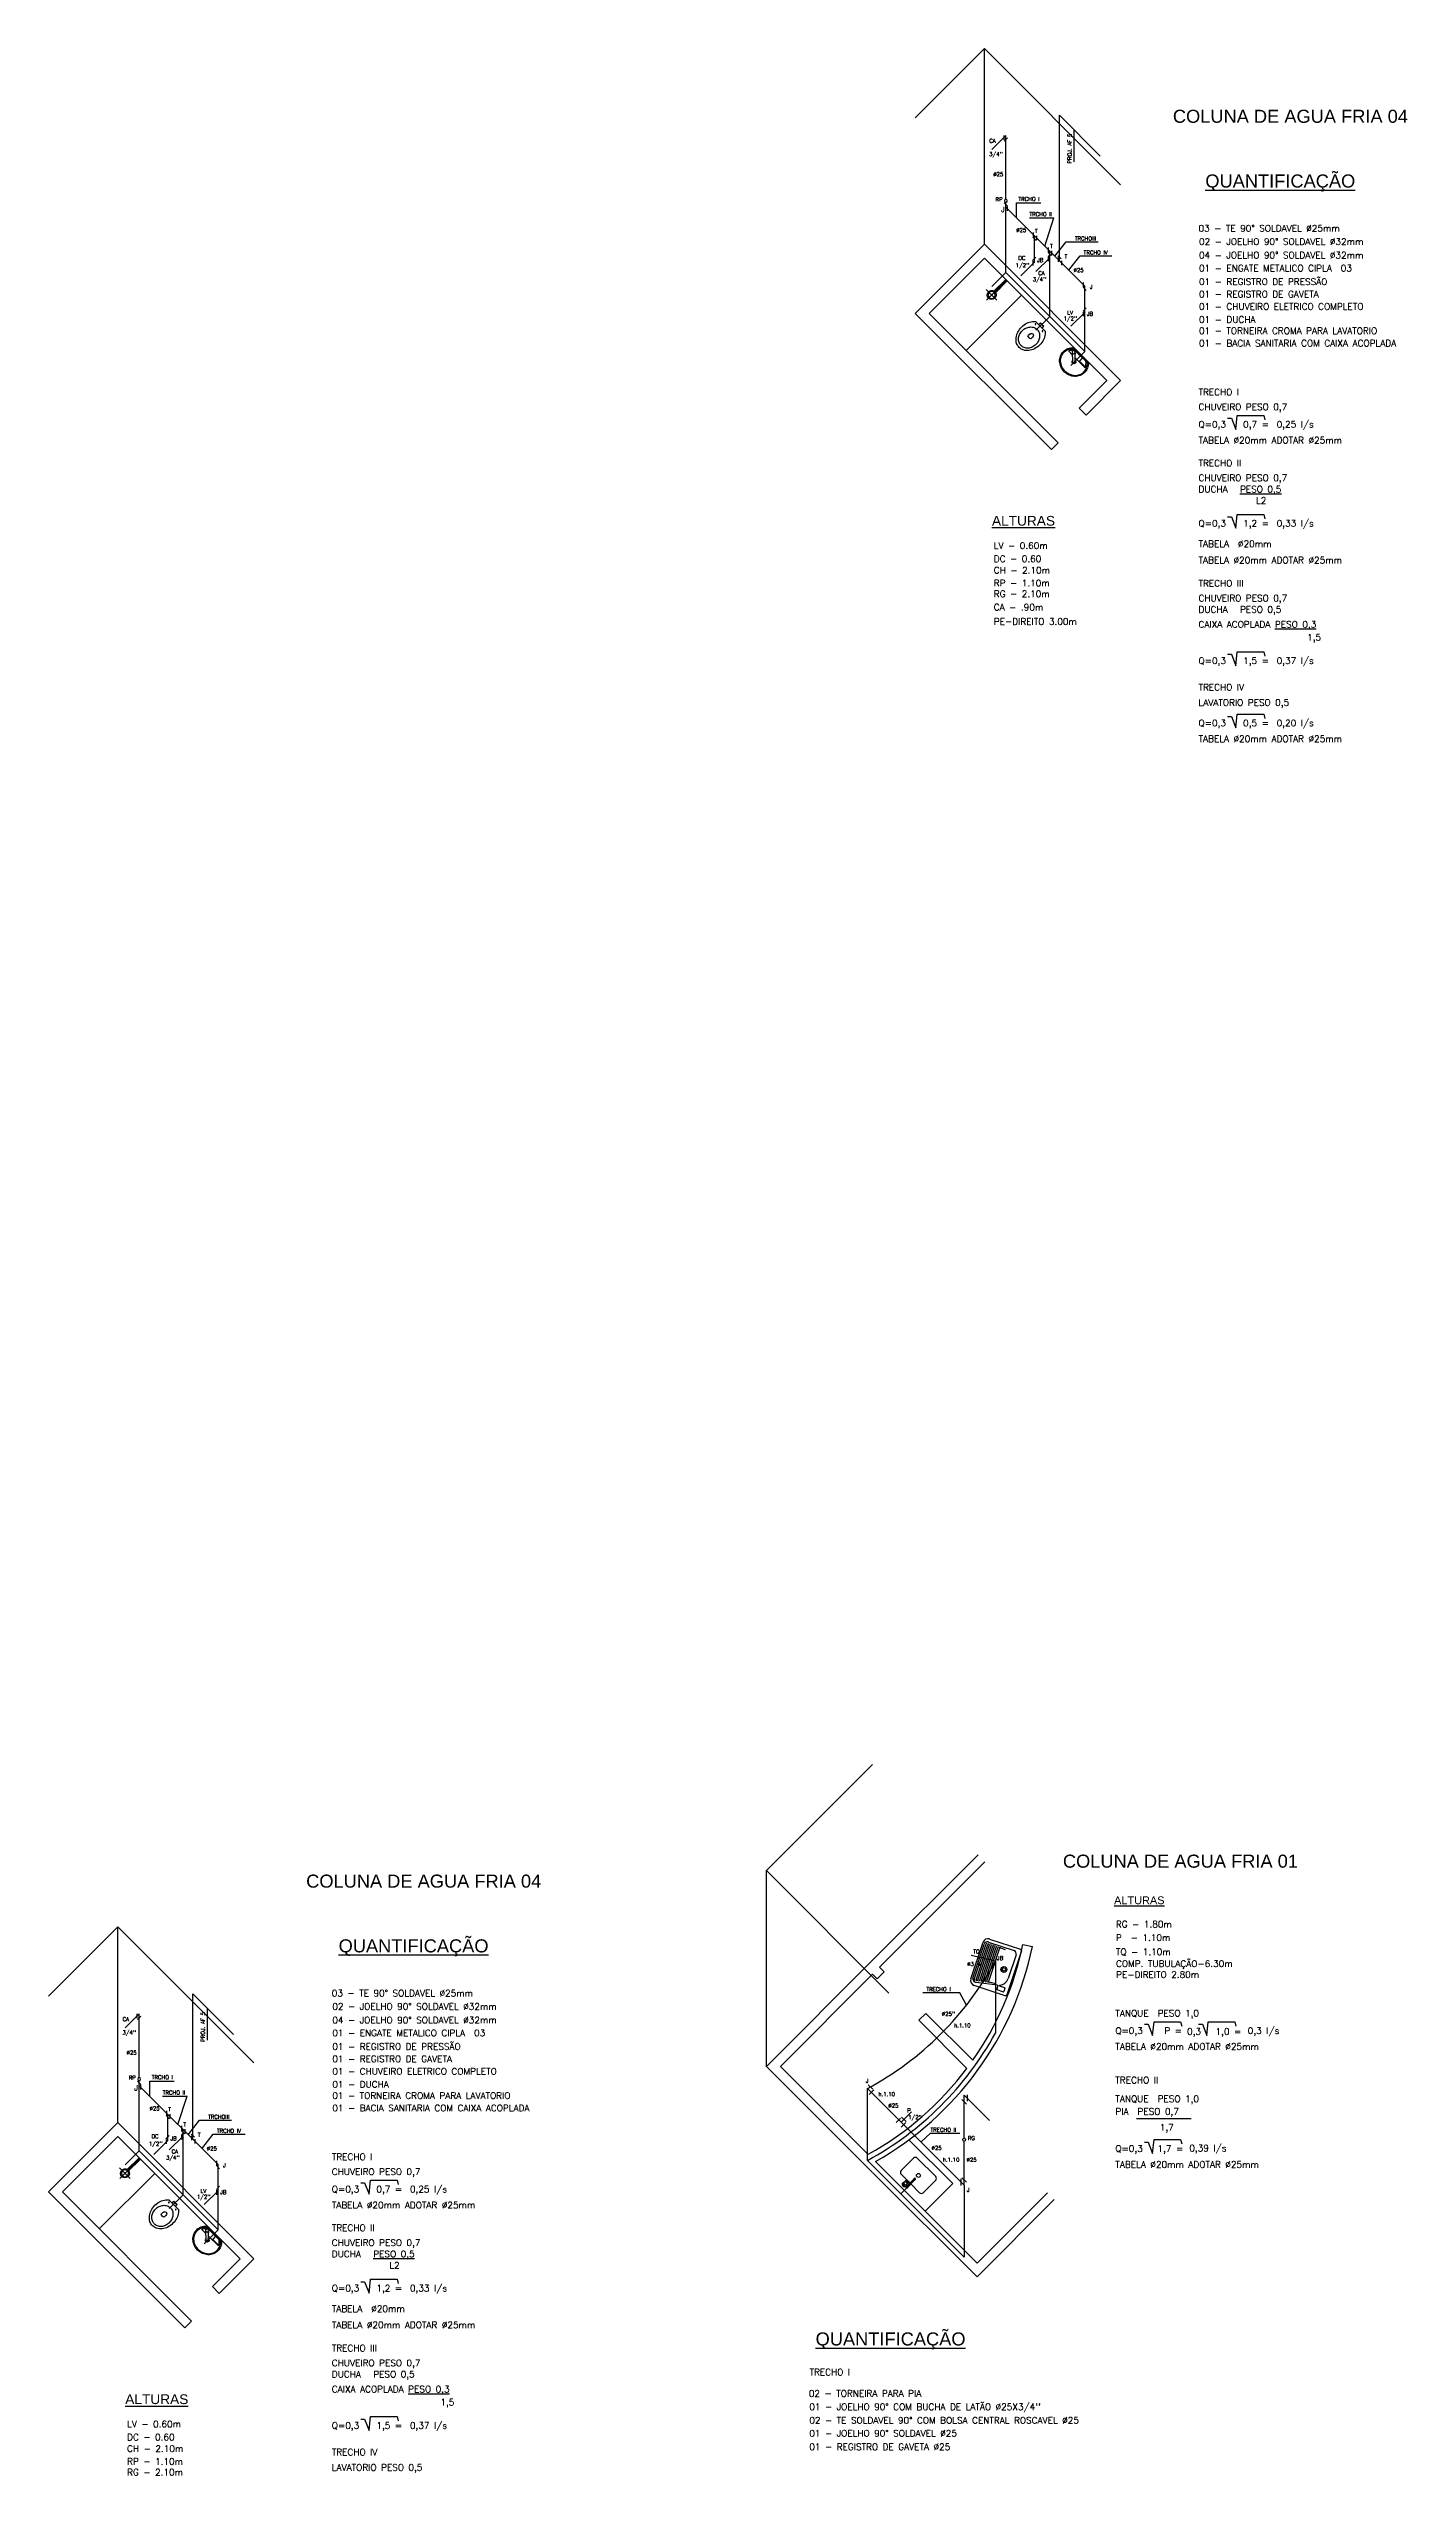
# Model space of a CAD drawing. Extents: x 128 to 467, y 149 to 441.
# Drawn here: x 203.98 to 224.8, y 211.64 to 248.83 of the extents above; entities that cross this region are included whole.
import ezdxf

# ---------------------------------------------------------------- set-up
doc = ezdxf.new("R2010")
doc.units = 0
doc.layers.get('0').update_dxf_attribs({"linetype": 'CONTINUOUS'})
for name, color, linetype in [('APSERV', 7, 'CONTINUOUS'), ('APSERV-I', 251, 'CONTINUOUS'), ('BAN', 11, 'CONTINUOUS'), ('COZ', 1, 'CONTINUOUS'), ('L1', 2, 'CONTINUOUS'), ('PAREDE', 7, 'CONTINUOUS'), ('PEÇAS', 2, 'CONTINUOUS'), ('T1', 3, 'CONTINUOUS'), ('TUBULAÇÃO', 5, 'CONTINUOUS')]:
    doc.layers.add(name, color=color, linetype=linetype)
doc.styles.add('ARIAL', font='arial.ttf')
doc.styles.add('STYLE1', font='simplex.shx')

# ---------------------------------------------------------------- blocks, each defined once
blk = doc.blocks.new('CH-MV')
at = {"layer": 'BAN'}
for p, q in [((0, 0), (0, 0.433)), ((0.111, 0.322), (-0.118, 0.322)), ((-0.053, 0.322), (0.111, 0.322)), ((-0.015, 0), (-0.015, 0.271)), ((0.015, 0), (0.015, 0.271))]:
    blk.add_line(p, q, dxfattribs=at)
blk.add_circle((0, 0.322), 0.0533, dxfattribs=at)
blk.add_arc((0, 0.322), 0.0683, 282.6812, 257.3188, dxfattribs=at)
blk = doc.blocks.new('LVT-E-PL')
at = {"layer": 'BAN'}
for p, q in [((0, -0.161), (0, 0.161)), ((0.012, 0.117), (0.037, 0.143)), ((0.025, 0.13), (0.012, 0.117)), ((0.015, 0.12), (0.015, 0.155)), ((0.015, -0.155), (0.015, 0.111)), ((0.025, 0.13), (0.037, 0.143)), ((0.09, 0.09), (0.09, 0.182)), ((0.09, -0.182), (0.09, 0.041)), ((0.016, -0.041), (0.068, -0.049)), ((0.081, -0.063), (0.081, -0.169)), ((0.16, -0.017), (0.172, -0.006)), ((0.166, -0.012), (0.172, -0.006))]:
    blk.add_line(p, q, dxfattribs=at)
for points in [[(0.15, -0.23, 0.106878), (0.229, -0.213, 0.101579), (0.298, -0.163, 0.094885), (0.344, -0.089, 0.090639), (0.36, 0, 0.090639), (0.344, 0.089, 0.094885), (0.298, 0.163, 0.101579), (0.229, 0.213, 0.106878), (0.15, 0.23, 0.106878), (0.071, 0.213, 0.101579), (0.002, 0.163, 0.002445), (0, 0.161, 0.090639)], [(0.345, 0, 0.090639), (0.329, 0.084, 0.094885), (0.287, 0.152, 0.101579), (0.223, 0.199, 0.106878), (0.149, 0.214, 0.106878), (0.076, 0.198, 0.09704), (0.014, 0.154, 0.002445)], [(0.09, 0.182, 0.009707), (0.084, 0.18, 0.128419), (0.015, 0.123, 0.09704)], [(0, -0.161, 0.002445), (0.002, -0.163, 0.101579), (0.071, -0.213, 0.106878), (0.15, -0.23, 0.106878)], [(0.345, 0, -0.090639), (0.329, -0.084, -0.094885), (0.287, -0.152, -0.101579), (0.223, -0.199, -0.106878), (0.149, -0.214, -0.106878), (0.076, -0.198, -0.09704), (0.014, -0.154, -0.002445)], [(0.09, -0.182, -0.009707), (0.084, -0.18, -0.128419), (0.015, -0.123, -0.09704)]]:
    blk.add_lwpolyline(points, format="xyb", dxfattribs=at)
blk.add_lwpolyline([(0.166, -0.012), (0.16, -0.017)], dxfattribs=at)
for radius in [0.025, 0.024]:
    blk.add_circle((0.046, 0.109), radius, dxfattribs=at)
for centre, radius, start, end in [((0.013, 0.116), 0.002, 135, 225.8897), ((1.995, 2.16), 2.85, 225.8897, 226.1438), ((0.039, 0.141), 0.002, 44.1103, 135), ((-2.006, -1.841), 2.85, 43.8562, 44.1103), ((1.995, 2.16), 2.85, 226.7805, 229.839), ((-2.006, -1.841), 2.85, 40.161, 43.2195), ((0.15, 0), 0.0275, 157.2377, 98.6111), ((0.15, 0), 0.0225, 161.4832, 90.139), ((0.066, -0.063), 0.015, 0, 81.85), ((0.159, -0.016), 0.002, 229.839, 315), ((0.17, -0.004), 0.002, 315, 40.161)]:
    blk.add_arc(centre, radius, start, end, dxfattribs=at)
blk = doc.blocks.new('VAS-E-PL')
at = {"layer": 'BAN'}
for p, q in [((0.14, 0.037), (0.1, 0.037)), ((0.1, 0.037), (0.1, -0.038)), ((0.11, 0.037), (0.11, -0.038)), ((0.14, 0.105), (0.14, -0.105)), ((0.341, 0.031), (0.381, 0.031)), ((0.14, -0.038), (0.1, -0.038)), ((0.343, -0.032), (0.381, -0.032))]:
    blk.add_line(p, q, dxfattribs=at)
for points in [[(0.6, 0, 0.122907), (0.582, 0.072, 0.10548), (0.527, 0.138, 0.087588), (0.448, 0.179, 0.078107), (0.35, 0.195, 0.078107), (0.252, 0.179, 0.087588), (0.173, 0.138, 0.056618), (0.14, 0.105, 0.122907)], [(0.14, -0.105, 0.056618), (0.173, -0.138, 0.087588), (0.252, -0.179, 0.078107), (0.35, -0.195, 0.078107), (0.448, -0.179, 0.087588), (0.527, -0.138, 0.10548), (0.582, -0.072, 0.122907), (0.6, 0, 0.122907)]]:
    blk.add_lwpolyline(points, format="xyb", dxfattribs=at)
blk.add_lwpolyline([(0.21, 0, 0.114163), (0.223, -0.055, 0.103661), (0.261, -0.105, 0.091605), (0.317, -0.137, 0.084587), (0.385, -0.148, 0.084587), (0.453, -0.137, 0.091605), (0.509, -0.105, 0.103661), (0.547, -0.055, 0.114163), (0.56, 0, 0.114163), (0.547, 0.055, 0.103661), (0.509, 0.105, 0.091605), (0.453, 0.137, 0.084587), (0.385, 0.148, 0.084587), (0.317, 0.137, 0.091605), (0.261, 0.105, 0.103661), (0.223, 0.055, 0.114163)], format="xyb", close=True, dxfattribs=at)
for centre in [(0.17, 0.075), (0.17, -0.075)]:
    blk.add_circle(centre, 0.005, dxfattribs=at)
for centre, radius, start, end in [((0.336, -0.001), 0.0316, 81.9676, 282.3031), ((0.31, -0.001), 0.0772, 336.3943, 23.8881)]:
    blk.add_arc(centre, radius, start, end, dxfattribs=at)
blk = doc.blocks.new('PIAENCOL')
at = {"layer": 'COZ'}
for p, q in [((0.051, 0), (0.051, 0.044)), ((0.066, 0.073), (0.073, 0.073)), ((0.066, 0.038), (0.073, 0.038)), ((0.066, 0.01), (0.236, 0.01)), ((0.081, 0.01), (0.081, 0.031)), ((0.086, 0.08), (0.123, 0.08)), ((0.086, 0.03), (0.123, 0.03)), ((0.14, 0.2), (0.14, 0.062)), ((0.14, 0.048), (0.14, 0.01)), ((0.45, 0.24), (0.18, 0.24)), ((0.49, -0.2), (0.49, 0.2)), ((0.066, -0.01), (0.236, -0.01)), ((0.14, -0.01), (0.14, -0.2)), ((0.45, -0.24), (0.18, -0.24))]:
    blk.add_line(p, q, dxfattribs=at)
blk.add_lwpolyline([(0.086, 0.08, 0.133256), (0.079, 0.078, 0.106756), (0.073, 0.073, 0.082828), (0.069, 0.065, 0.071352), (0.068, 0.055, 0.071352), (0.069, 0.045, 0.082828), (0.073, 0.037, 0.106756), (0.079, 0.032, 0.133256), (0.086, 0.03, 0.133256)], format="xyb", dxfattribs=at)
for points in [[(0.123, 0.03, 0.133256), (0.13, 0.032, 0.106756), (0.136, 0.037, 0.082828), (0.139, 0.045, 0.071352), (0.141, 0.055, 0.071352), (0.139, 0.065, 0.082828), (0.136, 0.073, 0.106756), (0.13, 0.078, 0.133256), (0.123, 0.08, 0.133256), (0.117, 0.078, 0.106756), (0.111, 0.073, 0.082828), (0.107, 0.065, 0.071352), (0.105, 0.055, 0.071352), (0.107, 0.045, 0.082828), (0.111, 0.037, 0.106756), (0.117, 0.032, 0.133256)], [(0.131, 0.063, 0.133256), (0.129, 0.062, 0.106756), (0.127, 0.06, 0.082828), (0.126, 0.058, 0.071352), (0.125, 0.055, 0.071352), (0.126, 0.052, 0.082828), (0.127, 0.05, 0.106756), (0.129, 0.048, 0.133256), (0.131, 0.048, 0.133256), (0.133, 0.048, 0.106756), (0.134, 0.05, 0.082828), (0.135, 0.052, 0.071352), (0.136, 0.055, 0.071352), (0.135, 0.058, 0.082828), (0.134, 0.06, 0.106756), (0.133, 0.062, 0.133256)]]:
    blk.add_lwpolyline(points, format="xyb", close=True, dxfattribs=at)
blk.add_circle((0.315, 0), 0.03, dxfattribs=at)
for centre, radius, start, end in [((0.066, 0.055), 0.035, 45.5847, 244.6231), ((0.066, 0.055), 0.0175, 90, 204.62), ((0.041, 0.044), 0.01, 0, 24.62), ((0.066, 0.055), 0.0175, 211.0027, 270), ((0.066, 0), 0.015, 41.8103, 318.1897), ((0.066, 0), 0.01, 90.0002, 270.0002), ((0.066, 0.055), 0.035, 295.3769, 314.4153), ((0.18, 0.2), 0.04, 90, 180), ((0.236, 0), 0.0125, 233.1301, 126.8699), ((0.236, 0), 0.01, 270.0001, 90.0001), ((0.45, 0.2), 0.04, 0, 90), ((0.18, -0.2), 0.04, 180, 270), ((0.45, -0.2), 0.04, 270, 0)]:
    blk.add_arc(centre, radius, start, end, dxfattribs=at)

msp = doc.modelspace()

# ---------------------------------------------------------------- linework, layer by layer
for p, q in [((218.65, 245.397), (218.65, 246.397)), ((219.323, 244.724), (219.323, 245.624)), ((218.65, 245.397), (218.438, 245.184)), ((219.86, 244.187), (218.65, 245.397)), ((219.323, 244.724), (219.111, 244.512)), ((219.86, 244.187), (219.86, 244.787)), ((219.86, 244.187), (219.86, 244.787)), ((219.86, 244.187), (219.648, 243.975)), ((205.371, 216.612), (205.371, 217.612)), ((206.044, 215.94), (206.044, 216.84)), ((205.371, 216.612), (205.159, 216.4)), ((206.581, 215.403), (205.371, 216.612)), ((206.044, 215.94), (205.831, 215.728)), ((206.581, 215.403), (206.581, 216.003)), ((206.581, 215.403), (206.581, 216.003)), ((206.581, 215.403), (206.369, 215.191))]:
    msp.add_line(p, q)
at = {"layer": 'APSERV'}
for p, q in [((218.115, 219.25), (218.301, 219.81)), ((218.402, 219.86), (218.877, 219.703)), ((218.889, 219.677), (218.665, 219.004)), ((218.64, 218.991), (218.165, 219.149))]:
    msp.add_line(p, q, dxfattribs=at)
for centre, radius, start, end in [((218.377, 219.785), 0.08, 71.5841, 161.5841), ((218.87, 219.684), 0.02, 341.5841, 71.5841), ((218.191, 219.225), 0.08, 161.5841, 251.5841), ((218.646, 219.01), 0.02, 251.5841, 341.5841)]:
    msp.add_arc(centre, radius, start, end, dxfattribs=at)
at = {"layer": 'APSERV-I'}
for p, q in [((218.384, 219.814), (218.776, 219.684)), ((218.147, 219.262), (218.321, 219.782)), ((218.168, 219.238), (218.35, 219.786)), ((218.195, 219.235), (218.376, 219.778)), ((218.222, 219.231), (218.401, 219.769)), ((218.25, 219.228), (218.427, 219.761)), ((218.277, 219.224), (218.453, 219.752)), ((218.304, 219.221), (218.478, 219.743)), ((218.332, 219.218), (218.504, 219.735)), ((218.359, 219.214), (218.53, 219.726)), ((218.555, 219.718), (218.386, 219.211)), ((218.568, 219.724), (218.64, 219.7)), ((218.807, 219.62), (218.686, 219.256)), ((218.525, 219.154), (218.189, 219.196)), ((218.498, 219.174), (218.395, 219.198)), ((218.53, 219.148), (218.511, 219.092)), ((218.607, 219.049), (218.518, 219.079)), ((218.555, 219.144), (218.63, 219.119)), ((218.636, 219.106), (218.619, 219.056))]:
    msp.add_line(p, q, dxfattribs=at)
for radius in [0.045, 0.025]:
    msp.add_circle((218.621, 219.393), radius, dxfattribs=at)
for centre, radius, start, end in [((218.368, 219.767), 0.05, 71.5841, 161.5841), ((218.36, 219.783), 0.01, 71.5841, 161.5841), ((218.385, 219.774), 0.01, 71.5841, 161.5841), ((218.411, 219.766), 0.01, 71.5841, 161.5841), ((218.437, 219.757), 0.01, 71.5841, 161.5841), ((218.462, 219.749), 0.01, 71.5841, 161.5841), ((218.488, 219.74), 0.01, 71.5841, 161.5841), ((218.513, 219.732), 0.01, 71.5841, 161.5841), ((218.539, 219.723), 0.01, 71.5841, 161.5841), ((218.565, 219.715), 0.01, 71.5841, 161.5841), ((218.76, 219.636), 0.05, 341.5841, 71.5841), ((218.195, 219.246), 0.05, 161.5841, 263.3295), ((218.177, 219.235), 0.01, 161.5841, 262.9143), ((218.205, 219.231), 0.01, 161.5841, 262.9143), ((218.232, 219.228), 0.01, 161.5841, 262.9143), ((218.259, 219.225), 0.01, 161.5841, 262.9143), ((218.287, 219.221), 0.01, 161.5841, 262.9143), ((218.314, 219.218), 0.01, 161.5841, 262.9143), ((218.341, 219.214), 0.01, 161.5841, 262.9143), ((218.368, 219.211), 0.01, 161.5841, 262.9143), ((218.396, 219.208), 0.01, 161.5841, 262.9143), ((218.521, 219.089), 0.01, 161.5841, 251.5841), ((218.525, 219.149), 0.005, 341.5841, 83.2067), ((218.556, 219.149), 0.005, 94.7216, 251.5841), ((218.544, 219.303), 0.15, 274.7216, 341.5841), ((218.61, 219.059), 0.01, 251.5841, 341.5841), ((218.627, 219.109), 0.01, 341.5841, 71.5841)]:
    msp.add_arc(centre, radius, start, end, dxfattribs=at)
at = {"layer": 'COZ'}
for p in [(217.167, 216.785), (217.417, 215.687)]:
    msp.add_line(p, (217.841, 216.111), dxfattribs=at)
at = {"layer": 'L1'}
for p, q in [((217.944, 219.037), (217.379, 219.037)), ((218.047, 218.845), (217.944, 219.037)), ((216.612, 217.557), (216.541, 217.627)), ((216.626, 217.549), (216.555, 217.478)), ((217.976, 217.399), (218.047, 217.328)), ((218.057, 217.474), (218.057, 217.374)), ((217.039, 217.116), (216.968, 217.046)), ((217.118, 217.048), (217.048, 216.977)), ((217.123, 217.061), (217.052, 217.132)), ((217.495, 216.884), (217.353, 216.754)), ((217.495, 216.884), (217.945, 216.884)), ((217.963, 216.184), (217.963, 216.084)), ((217.976, 216.202), (218.047, 216.132))]:
    msp.add_line(p, q, dxfattribs=at)
at = {"layer": 'PAREDE'}
for p, q in [((218.324, 248.83), (217.263, 247.77)), ((218.324, 245.83), (218.324, 248.83)), ((220.41, 246.744), (218.324, 248.83)), ((218.324, 245.83), (217.263, 244.77)), ((218.324, 245.618), (217.475, 244.77)), ((220.41, 243.744), (218.324, 245.83)), ((220.197, 243.744), (218.324, 245.618)), ((217.263, 244.77), (219.349, 242.684)), ((217.475, 244.77), (219.455, 242.79)), ((218.889, 245.052), (218.041, 244.204)), ((219.773, 243.32), (220.197, 243.744)), ((219.879, 243.214), (220.41, 243.744)), ((219.773, 243.32), (219.879, 243.214)), ((219.349, 242.684), (219.455, 242.79)), ((216.61, 222.534), (214.983, 220.908)), ((216.61, 219.534), (218.225, 221.149)), ((216.716, 219.428), (218.331, 221.043)), ((214.983, 217.908), (214.983, 220.908)), ((214.983, 220.908), (216.86, 219.031)), ((205.045, 220.046), (203.984, 218.985)), ((207.131, 217.96), (205.045, 220.046)), ((205.045, 217.046), (205.045, 220.046)), ((216.61, 219.534), (214.983, 217.908)), ((216.787, 219.358), (216.716, 219.428)), ((218.49, 219.518), (218.49, 218.418)), ((218.912, 219.778), (219.059, 219.747)), ((216.61, 219.322), (215.196, 217.908)), ((216.681, 219.252), (216.61, 219.322)), ((216.681, 219.252), (216.787, 219.358)), ((217.317, 218.615), (217.423, 218.721)), ((218.143, 218.001), (217.423, 218.721)), ((218.054, 217.878), (217.317, 218.615)), ((214.983, 217.908), (216.61, 216.282)), ((215.196, 217.908), (216.543, 216.56)), ((216.53, 216.468), (216.53, 217.568)), ((205.045, 217.046), (203.984, 215.985)), ((205.045, 216.834), (204.196, 215.985)), ((207.131, 214.96), (205.045, 217.046)), ((206.918, 214.96), (205.045, 216.834)), ((216.53, 216.468), (218.012, 214.986)), ((205.61, 216.268), (204.762, 215.419)), ((216.614, 216.277), (218.209, 214.682)), ((216.653, 216.45), (217.686, 215.418)), ((216.653, 216.45), (218.209, 214.895)), ((217.043, 215.954), (217.205, 216.116)), ((218.012, 216.086), (218.012, 214.986)), ((203.984, 215.985), (206.07, 213.899)), ((204.196, 215.985), (206.176, 214.005)), ((218.209, 214.895), (219.287, 215.972)), ((218.209, 214.682), (219.393, 215.866)), ((206.494, 214.536), (206.918, 214.96)), ((206.6, 214.429), (207.131, 214.96)), ((206.494, 214.536), (206.6, 214.429)), ((206.07, 213.899), (206.176, 214.005))]:
    msp.add_line(p, q, dxfattribs=at)
for radius, start, end in [(4.947, 299.5245, 348.2464), (4.797, 324.9632, 348.2464), (4.872, 298.3618, 331.3322), (4.797, 299.0279, 323.1489)]:
    msp.add_arc((214.216, 220.755), radius, start, end, dxfattribs=at)
at = {"layer": 'PEÇAS'}
for p, q in [((218.618, 247.499), (218.618, 247.429)), ((218.675, 247.46), (218.626, 247.411)), ((218.675, 246.417), (218.626, 246.466)), ((218.671, 246.411), (218.671, 246.341)), ((218.815, 246.244), (218.815, 246.465)), ((218.815, 246.465), (219.186, 246.465)), ((219.011, 246.235), (219.386, 246.235)), ((219.246, 245.801), (219.386, 246.235)), ((219.115, 245.889), (219.065, 245.939)), ((219.069, 246.013), (219.069, 245.943)), ((219.12, 245.962), (219.12, 245.892)), ((219.401, 245.646), (219.575, 245.87)), ((219.575, 245.87), (220.066, 245.87)), ((219.059, 245.584), (219.109, 245.634)), ((219.064, 245.574), (219.064, 245.504)), ((219.347, 245.657), (219.298, 245.706)), ((219.298, 245.645), (219.323, 245.669)), ((219.301, 245.781), (219.301, 245.711)), ((219.301, 245.64), (219.301, 245.57)), ((219.352, 245.729), (219.352, 245.659)), ((219.498, 245.606), (219.448, 245.656)), ((219.452, 245.63), (219.452, 245.56)), ((219.503, 245.579), (219.503, 245.509)), ((219.613, 245.431), (219.787, 245.656)), ((219.787, 245.656), (220.277, 245.656)), ((219.884, 245.123), (219.835, 245.173)), ((219.836, 245.246), (219.836, 245.176)), ((219.884, 244.857), (219.835, 244.808)), ((219.836, 244.797), (219.836, 244.727)), ((205.339, 218.715), (205.339, 218.645)), ((205.396, 218.676), (205.347, 218.626)), ((205.396, 217.632), (205.347, 217.682)), ((205.392, 217.626), (205.392, 217.556)), ((205.536, 217.459), (205.536, 217.681)), ((205.536, 217.681), (205.907, 217.681)), ((205.732, 217.451), (206.107, 217.451)), ((205.79, 217.229), (205.79, 217.159)), ((205.967, 217.017), (206.107, 217.451)), ((205.78, 216.8), (205.83, 216.849)), ((205.836, 217.105), (205.786, 217.154)), ((205.841, 217.178), (205.841, 217.108)), ((206.068, 216.872), (206.019, 216.922)), ((206.019, 216.86), (206.044, 216.885)), ((206.022, 216.996), (206.022, 216.926)), ((206.022, 216.856), (206.022, 216.786)), ((206.073, 216.945), (206.073, 216.875)), ((206.122, 216.861), (206.296, 217.086)), ((206.219, 216.822), (206.169, 216.871)), ((206.173, 216.846), (206.173, 216.776)), ((206.296, 217.086), (206.787, 217.086)), ((206.334, 216.647), (206.508, 216.871)), ((206.508, 216.871), (206.998, 216.871)), ((205.785, 216.789), (205.785, 216.719)), ((206.224, 216.795), (206.224, 216.725)), ((206.557, 216.461), (206.557, 216.391)), ((206.605, 216.339), (206.556, 216.389)), ((206.605, 216.073), (206.556, 216.023)), ((206.557, 216.012), (206.557, 215.942))]:
    msp.add_line(p, q, dxfattribs=at)
at = {"layer": 'PEÇAS', "extrusion": (0, 0, -1)}
for centre in [(218.65, 246.497), (205.371, 217.712)]:
    msp.add_ellipse(centre, major_axis=(0, -0.0256), ratio=0.782398, dxfattribs=at)
at = {"layer": 'PEÇAS'}
msp.add_ellipse((218.012, 216.786), major_axis=(0, -0.0256), ratio=0.782398, dxfattribs=at)
at = {"layer": 'T1'}
for p, q in [((222.048, 243.168), (222.106, 243.168)), ((222.106, 243.168), (222.173, 242.994)), ((222.173, 242.994), (222.196, 243.209)), ((222.196, 243.209), (222.602, 243.209)), ((222.602, 243.209), (222.62, 243.142)), ((222.048, 241.652), (222.106, 241.652)), ((222.106, 241.652), (222.173, 241.478)), ((222.173, 241.478), (222.196, 241.692)), ((222.196, 241.692), (222.602, 241.692)), ((222.602, 241.692), (222.62, 241.625)), ((222.048, 239.547), (222.106, 239.547)), ((222.106, 239.547), (222.173, 239.373)), ((222.173, 239.373), (222.196, 239.587)), ((222.196, 239.587), (222.602, 239.587)), ((222.602, 239.587), (222.62, 239.52)), ((222.048, 238.592), (222.106, 238.592)), ((222.106, 238.592), (222.173, 238.418)), ((222.173, 238.418), (222.196, 238.632)), ((222.196, 238.632), (222.602, 238.632)), ((222.602, 238.632), (222.62, 238.565)), ((220.774, 218.553), (220.832, 218.553)), ((220.832, 218.553), (220.899, 218.379)), ((220.899, 218.379), (220.922, 218.593)), ((220.922, 218.593), (221.328, 218.593)), ((221.328, 218.593), (221.346, 218.526)), ((221.605, 218.553), (221.663, 218.553)), ((221.663, 218.553), (221.73, 218.379)), ((221.73, 218.379), (221.752, 218.593)), ((221.752, 218.593), (222.158, 218.593)), ((222.158, 218.593), (222.176, 218.526)), ((220.653, 217.108), (221.489, 217.108)), ((220.774, 216.746), (220.832, 216.746)), ((220.832, 216.746), (220.899, 216.572)), ((220.899, 216.572), (220.922, 216.786)), ((220.922, 216.786), (221.328, 216.786)), ((221.328, 216.786), (221.346, 216.719)), ((208.769, 216.124), (208.827, 216.124)), ((208.827, 216.124), (208.894, 215.95)), ((208.894, 215.95), (208.917, 216.164)), ((208.917, 216.164), (209.323, 216.164)), ((209.323, 216.164), (209.341, 216.097)), ((208.769, 214.607), (208.827, 214.607)), ((208.827, 214.607), (208.894, 214.433)), ((208.894, 214.433), (208.917, 214.647)), ((208.917, 214.647), (209.323, 214.647)), ((209.323, 214.647), (209.341, 214.58)), ((208.769, 212.502), (208.827, 212.502)), ((208.827, 212.502), (208.894, 212.328)), ((208.894, 212.328), (208.917, 212.542)), ((208.917, 212.542), (209.323, 212.542)), ((209.323, 212.542), (209.341, 212.475))]:
    msp.add_line(p, q, dxfattribs=at)
at = {"layer": 'TUBULAÇÃO'}
for p, q in [((220.097, 247.183), (219.473, 247.807)), ((219.473, 245.574), (219.473, 247.807)), ((218.65, 247.497), (218.438, 247.284)), ((218.65, 246.522), (218.65, 247.497)), ((219.699, 247.095), (219.699, 247.58)), ((218.65, 246.397), (218.65, 246.471)), ((218.65, 246.397), (218.65, 246.471)), ((219.86, 245.187), (218.65, 246.397)), ((219.09, 245.557), (219.09, 245.957)), ((219.09, 245.557), (218.878, 245.345)), ((219.323, 245.624), (219.111, 245.412)), ((219.323, 245.624), (219.323, 245.724)), ((219.86, 244.787), (219.86, 245.187)), ((219.86, 244.787), (219.648, 244.575)), ((218.49, 219.518), (218.121, 219.609)), ((205.371, 218.712), (205.159, 218.5)), ((205.371, 217.738), (205.371, 218.712)), ((206.818, 218.398), (206.194, 219.022)), ((206.194, 216.79), (206.194, 219.022)), ((206.42, 218.31), (206.42, 218.796)), ((205.371, 217.612), (205.371, 217.687)), ((205.371, 217.612), (205.371, 217.687)), ((206.581, 216.403), (205.371, 217.612)), ((216.53, 217.568), (218.012, 216.086)), ((217.045, 217.053), (217.205, 217.212)), ((218.012, 217.469), (218.401, 217.08)), ((218.012, 216.812), (218.012, 217.469)), ((205.811, 216.772), (205.811, 217.172)), ((206.044, 216.84), (205.831, 216.628)), ((206.044, 216.84), (206.044, 216.94)), ((205.811, 216.772), (205.599, 216.56)), ((218.012, 216.086), (218.012, 216.76)), ((206.581, 216.003), (206.581, 216.403)), ((206.581, 216.003), (206.369, 215.791))]:
    msp.add_line(p, q, dxfattribs=at)
msp.add_arc((214.216, 221.855), 4.872, 298.3618, 331.3322, dxfattribs=at)

# ---------------------------------------------------------------- block references
at = {"xscale": -1}
for name, p, rotation in [('CH-MV', (218.661, 245.281), 134.9999999999999), ('VAS-E-PL', (219.279, 244.673), 45), ('LVT-E-PL', (219.801, 244.132), 45), ('CH-MV', (205.382, 216.497), 134.9999999999999), ('VAS-E-PL', (206, 215.889), 45), ('LVT-E-PL', (206.522, 215.348), 45)]:
    msp.add_blockref(name, p, dxfattribs=dict(at, rotation=rotation))
at = {"layer": 'PAREDE', "rotation": 45}
msp.add_blockref('PIAENCOL', (217.089, 216.014), dxfattribs=at)

# ---------------------------------------------------------------- texts
at = {"layer": 'T1'}
for s, height, style, p in [('COLUNA DE AGUA FRIA 04', 0.2, 'ARIAL', (221.21, 247.692)), ('CA', 0.06, 'STYLE1', (218.397, 247.386)), ("3/4''", 0.06, 'STYLE1', (218.395, 247.182)), ('%%UQUANTIFICAÇÃO', 0.2, 'ARIAL', (221.707, 246.7)), ('%%C25', 0.06, 'STYLE1', (218.458, 246.874)), ('RP', 0.06, 'STYLE1', (218.492, 246.49)), ('J', 0.08, 'STYLE1', (218.577, 246.324)), ('TRCHO I', 0.06, 'STYLE1', (218.844, 246.495)), ('TRCHO II', 0.06, 'STYLE1', (219.013, 246.261)), ('%%C25', 0.06, 'STYLE1', (218.81, 246.018)), ('T', 0.06, 'STYLE1', (219.096, 246.004)), ('TRCHOIII', 0.06, 'STYLE1', (219.709, 245.889)), ('03 - TE 90° SOLDAVEL %%C25mm', 0.1, 'STYLE1', (221.603, 246.025)), ('02 - JOELHO 90° SOLDAVEL %%C32mm', 0.1, 'STYLE1', (221.61, 245.821)), ("1/2''", 0.06, 'STYLE1', (218.801, 245.478)), ('DC', 0.06, 'STYLE1', (218.842, 245.59)), ('JB', 0.06, 'STYLE1', (219.13, 245.559)), ('T', 0.06, 'STYLE1', (219.328, 245.771)), ('T', 0.06, 'STYLE1', (219.55, 245.613)), ('%%C25', 0.06, 'STYLE1', (219.688, 245.405)), ('TRCHO IV', 0.06, 'STYLE1', (219.843, 245.675)), ('04 - JOELHO 90° SOLDAVEL %%C32mm', 0.1, 'STYLE1', (221.61, 245.613)), ('01 - ENGATE METALICO CIPLA  03', 0.1, 'STYLE1', (221.61, 245.414)), ("3/4''", 0.06, 'STYLE1', (219.063, 245.263)), ('CA', 0.06, 'STYLE1', (219.147, 245.357)), ('J', 0.06, 'STYLE1', (219.938, 245.148)), ('01 - REGISTRO DE PRESSÃO', 0.1, 'STYLE1', (221.61, 245.207)), ('01 - REGISTRO DE GAVETA', 0.1, 'STYLE1', (221.61, 245.016)), ("1/2''", 0.06, 'STYLE1', (219.535, 244.664)), ('LV', 0.06, 'STYLE1', (219.591, 244.752)), ('JB', 0.06, 'STYLE1', (219.893, 244.735)), ('01 - CHUVEIRO ELETRICO COMPLETO', 0.1, 'STYLE1', (221.61, 244.826)), ('01 - DUCHA', 0.1, 'STYLE1', (221.61, 244.627)), ('01 - TORNEIRA CROMA PARA LAVATORIO', 0.1, 'STYLE1', (221.61, 244.455)), ('01 - BACIA SANITARIA COM CAIXA ACOPLADA', 0.1, 'STYLE1', (221.61, 244.264)), ('TRECHO I', 0.1, 'STYLE1', (221.603, 243.516)), ('CHUVEIRO PESO 0,7', 0.1, 'STYLE1', (221.603, 243.288)), ('TABELA %%C20mm ADOTAR %%c25mm', 0.1, 'STYLE1', (221.603, 242.778)), ('Q=0,3', 0.1, 'STYLE1', (221.603, 243.021)), ('0,7 =', 0.1, 'STYLE1', (222.286, 243.021)), ('0,25 l/s', 0.1, 'STYLE1', (222.799, 243.021)), ('TRECHO II', 0.1, 'STYLE1', (221.603, 242.428)), ('CHUVEIRO PESO 0,7', 0.1, 'STYLE1', (221.603, 242.201)), ('DUCHA ', 0.1, 'STYLE1', (221.603, 242.027)), ('%%UPESO 0,5', 0.1, 'STYLE1', (222.238, 242.027)), ('L2', 0.1, 'STYLE1', (222.484, 241.854)), ('%%UALTURAS', 0.15, 'ARIAL', (218.438, 241.518)), ('Q=0,3', 0.1, 'STYLE1', (221.603, 241.504)), ('1,2 =', 0.1, 'STYLE1', (222.286, 241.504)), ('0,33 l/s', 0.1, 'STYLE1', (222.799, 241.504)), ('LV - 0.60m', 0.1, 'STYLE1', (218.466, 241.162)), ('DC - 0.60', 0.1, 'STYLE1', (218.466, 240.961)), ('TABELA  %%c20mm', 0.1, 'STYLE1', (221.603, 241.189)), ('TABELA %%C20mm ADOTAR %%c25mm', 0.1, 'STYLE1', (221.603, 240.941)), ('CH - 2.10m', 0.1, 'STYLE1', (218.466, 240.785)), ('RP - 1.10m', 0.1, 'STYLE1', (218.466, 240.589)), ('TRECHO III', 0.1, 'STYLE1', (221.603, 240.585)), ('CA - .90m', 0.1, 'STYLE1', (218.466, 240.219)), ('RG - 2.10m', 0.1, 'STYLE1', (218.466, 240.424)), ('CHUVEIRO PESO 0,7', 0.1, 'STYLE1', (221.603, 240.358)), ('DUCHA ', 0.1, 'STYLE1', (221.603, 240.185)), ('PESO 0,5', 0.1, 'STYLE1', (222.238, 240.185)), ('PE-DIREITO 3.00m', 0.1, 'STYLE1', (218.466, 240)), ('CAIXA ACOPLADA %%UPESO 0,3', 0.1, 'STYLE1', (221.603, 239.956)), ('0,37 l/s', 0.1, 'STYLE1', (222.799, 239.399)), ('1,5', 0.1, 'STYLE1', (223.266, 239.757)), ('Q=0,3', 0.1, 'STYLE1', (221.603, 239.399)), ('1,5 =', 0.1, 'STYLE1', (222.286, 239.399)), ('TRECHO IV', 0.1, 'STYLE1', (221.603, 238.992)), ('LAVATORIO PESO 0,5', 0.1, 'STYLE1', (221.603, 238.757)), ('Q=0,3', 0.1, 'STYLE1', (221.603, 238.444)), ('0,5 =', 0.1, 'STYLE1', (222.286, 238.444)), ('0,20 l/s', 0.1, 'STYLE1', (222.799, 238.444)), ('TABELA %%C20mm ADOTAR %%c25mm', 0.1, 'STYLE1', (221.603, 238.203)), ('COLUNA DE AGUA FRIA 01', 0.2, 'ARIAL', (219.525, 220.953)), ('COLUNA DE AGUA FRIA 04', 0.2, 'ARIAL', (207.931, 220.647)), ('%%UALTURAS', 0.12, 'ARIAL', (220.309, 220.393)), ('%%UQUANTIFICAÇÃO', 0.2, 'ARIAL', (208.428, 219.655)), ('RG - 1.80m', 0.1, 'STYLE1', (220.337, 220.036)), ('P  - 1.10m', 0.1, 'STYLE1', (220.337, 219.831)), ("%%C3/4''", 0.06, 'STYLE1', (218.059, 219.447)), ('TQ', 0.06, 'STYLE1', (218.152, 219.637)), ('JB', 0.06, 'STYLE1', (218.515, 219.538)), ('TQ - 1.10m', 0.1, 'STYLE1', (220.337, 219.612)), ('COMP. TUBULAÇÃO-6.30m', 0.1, 'STYLE1', (220.339, 219.432)), ('03 - TE 90° SOLDAVEL %%C25mm', 0.1, 'STYLE1', (208.324, 218.98)), ('TRECHO I', 0.06, 'STYLE1', (217.433, 219.06)), ('PE-DIREITO 2.80m', 0.1, 'STYLE1', (220.34, 219.264)), ('02 - JOELHO 90° SOLDAVEL %%C32mm', 0.1, 'STYLE1', (208.331, 218.776)), ("%%C25''", 0.06, 'STYLE1', (217.67, 218.683)), ('TANQUE  PESO 1,0', 0.1, 'STYLE1', (220.329, 218.672)), ("3/4''", 0.06, 'STYLE1', (205.116, 218.397)), ('CA', 0.06, 'STYLE1', (205.118, 218.601)), ('04 - JOELHO 90° SOLDAVEL %%C32mm', 0.1, 'STYLE1', (208.331, 218.568)), ('01 - ENGATE METALICO CIPLA  03', 0.1, 'STYLE1', (208.331, 218.37)), ('h.1.10', 0.06, 'STYLE1', (217.857, 218.506)), ('Q=0,3', 0.1, 'STYLE1', (220.329, 218.405)), (' P =', 0.1, 'STYLE1', (221.012, 218.405)), ('0,3', 0.1, 'STYLE1', (221.428, 218.393)), ('1,0 =', 0.1, 'STYLE1', (221.863, 218.393)), ('0,3 l/s', 0.1, 'STYLE1', (222.357, 218.405)), ('%%C25', 0.06, 'STYLE1', (205.179, 218.089)), ('01 - REGISTRO DE PRESSÃO', 0.1, 'STYLE1', (208.331, 218.162)), ('01 - REGISTRO DE GAVETA', 0.1, 'STYLE1', (208.331, 217.972)), ('TABELA %%C20mm ADOTAR %%c25mm', 0.1, 'STYLE1', (220.329, 218.162)), ('RP', 0.06, 'STYLE1', (205.213, 217.705)), ('J', 0.08, 'STYLE1', (205.298, 217.54)), ('TRCHO I', 0.06, 'STYLE1', (205.565, 217.711)), ('01 - CHUVEIRO ELETRICO COMPLETO', 0.1, 'STYLE1', (208.331, 217.782)), ('01 - DUCHA', 0.1, 'STYLE1', (208.331, 217.583)), ('J', 0.06, 'STYLE1', (216.504, 217.658)), ('TRECHO II', 0.1, 'STYLE1', (220.329, 217.648)), ('%%C25', 0.06, 'STYLE1', (205.531, 217.234)), ('TRCHO II', 0.06, 'STYLE1', (205.734, 217.476)), ('T', 0.06, 'STYLE1', (205.817, 217.22)), ('01 - TORNEIRA CROMA PARA LAVATORIO', 0.1, 'STYLE1', (208.331, 217.41)), ('01 - BACIA SANITARIA COM CAIXA ACOPLADA', 0.1, 'STYLE1', (208.331, 217.22)), ('h.1.10', 0.06, 'STYLE1', (216.698, 217.452)), ('%%C25', 0.06, 'STYLE1', (216.85, 217.277)), ('P', 0.06, 'STYLE1', (217.139, 217.203)), ('TANQUE  PESO 1,0', 0.1, 'STYLE1', (220.329, 217.361)), ('PIA  PESO 0,7', 0.1, 'STYLE1', (220.329, 217.167)), ('DC', 0.06, 'STYLE1', (205.563, 216.806)), ('JB', 0.06, 'STYLE1', (205.851, 216.774)), ('T', 0.06, 'STYLE1', (206.049, 216.987)), ('T', 0.06, 'STYLE1', (206.271, 216.829)), ('TRCHOIII', 0.06, 'STYLE1', (206.43, 217.105)), ('TRCHO IV', 0.06, 'STYLE1', (206.564, 216.891)), ('1/2"', 0.06, 'STYLE1', (217.156, 217.099)), ('TRECHO II', 0.06, 'STYLE1', (217.498, 216.907)), ('RG', 0.06, 'STYLE1', (218.07, 216.779)), ('1,7', 0.1, 'STYLE1', (221.009, 216.924)), ("1/2''", 0.06, 'STYLE1', (205.522, 216.693)), ("3/4''", 0.06, 'STYLE1', (205.784, 216.479)), ('CA', 0.06, 'STYLE1', (205.868, 216.573)), ('%%C25', 0.06, 'STYLE1', (206.409, 216.62)), ('TRECHO I', 0.1, 'STYLE1', (208.324, 216.471)), ('%%C25', 0.06, 'STYLE1', (217.512, 216.628)), ('h.1.10', 0.06, 'STYLE1', (217.684, 216.449)), ('%%C25', 0.06, 'STYLE1', (218.049, 216.448)), ('TABELA %%C20mm ADOTAR %%c25mm', 0.1, 'STYLE1', (220.329, 216.355)), ('Q=0,3', 0.1, 'STYLE1', (220.329, 216.598)), (' 1,7 =', 0.1, 'STYLE1', (220.905, 216.598)), ('0,39 l/s', 0.1, 'STYLE1', (221.461, 216.605)), ('J', 0.06, 'STYLE1', (206.659, 216.363)), ('CHUVEIRO PESO 0,7', 0.1, 'STYLE1', (208.324, 216.244)), ('0,25 l/s', 0.1, 'STYLE1', (209.52, 215.976)), ("1/2''", 0.06, 'STYLE1', (206.256, 215.88)), ('LV', 0.06, 'STYLE1', (206.312, 215.968)), ('JB', 0.06, 'STYLE1', (206.614, 215.951)), ('TABELA %%C20mm ADOTAR %%c25mm', 0.1, 'STYLE1', (208.324, 215.733)), ('Q=0,3', 0.1, 'STYLE1', (208.324, 215.976)), ('0,7 =', 0.1, 'STYLE1', (209.007, 215.976)), ('J', 0.06, 'STYLE1', (218.053, 215.988)), ('TRECHO II', 0.1, 'STYLE1', (208.324, 215.383)), ('CHUVEIRO PESO 0,7', 0.1, 'STYLE1', (208.324, 215.156)), ('DUCHA ', 0.1, 'STYLE1', (208.324, 214.983)), ('%%UPESO 0,5', 0.1, 'STYLE1', (208.959, 214.983)), ('L2', 0.1, 'STYLE1', (209.205, 214.81)), ('TABELA  %%c20mm', 0.1, 'STYLE1', (208.324, 214.144)), ('Q=0,3', 0.1, 'STYLE1', (208.324, 214.459)), ('1,2 =', 0.1, 'STYLE1', (209.007, 214.459)), ('0,33 l/s', 0.1, 'STYLE1', (209.52, 214.459)), ('TABELA %%C20mm ADOTAR %%c25mm', 0.1, 'STYLE1', (208.324, 213.896)), ('%%UQUANTIFICAÇÃO', 0.2, 'ARIAL', (215.736, 213.631)), ('TRECHO III', 0.1, 'STYLE1', (208.324, 213.541)), ('CHUVEIRO PESO 0,7', 0.1, 'STYLE1', (208.324, 213.313)), ('DUCHA ', 0.1, 'STYLE1', (208.324, 213.14)), ('PESO 0,5', 0.1, 'STYLE1', (208.959, 213.14)), ('TRECHO I', 0.1, 'STYLE1', (215.643, 213.173)), ('%%UALTURAS', 0.15, 'ARIAL', (205.159, 212.733)), ('CAIXA ACOPLADA %%UPESO 0,3', 0.1, 'STYLE1', (208.324, 212.912)), ('1,5', 0.1, 'STYLE1', (209.987, 212.712)), ('02 - TORNEIRA PARA PIA', 0.1, 'STYLE1', (215.633, 212.846)), ("01 - JOELHO 90° COM BUCHA DE LATÃO %%C25X3/4''", 0.1, 'STYLE1', (215.639, 212.641)), ('LV - 0.60m', 0.1, 'STYLE1', (205.187, 212.377)), ('Q=0,3', 0.1, 'STYLE1', (208.324, 212.354)), ('1,5 =', 0.1, 'STYLE1', (209.007, 212.354)), ('0,37 l/s', 0.1, 'STYLE1', (209.52, 212.354)), ('02 - TE SOLDAVEL 90° COM BOLSA CENTRAL ROSCAVEL %%C25', 0.1, 'STYLE1', (215.639, 212.434)), ('CH - 2.10m', 0.1, 'STYLE1', (205.187, 212)), ('DC - 0.60', 0.1, 'STYLE1', (205.187, 212.177)), ('TRECHO IV', 0.1, 'STYLE1', (208.324, 211.947)), ('01 - JOELHO 90° SOLDAVEL %%C25', 0.1, 'STYLE1', (215.639, 212.235)), ('01 - REGISTRO DE GAVETA %%C25', 0.1, 'STYLE1', (215.639, 212.028)), ('RP - 1.10m', 0.1, 'STYLE1', (205.187, 211.804)), ('RG - 2.10m', 0.1, 'STYLE1', (205.187, 211.639)), ('LAVATORIO PESO 0,5', 0.1, 'STYLE1', (208.324, 211.712))]:
    msp.add_text(s, height=height, dxfattribs=dict(at, style=style)).set_placement(p)
at = {"layer": 'T1', "style": 'STYLE1'}
for p in [(219.658, 247.068), (206.379, 218.284)]:
    msp.add_text('PROJ. AF 5', height=0.06, rotation=90, dxfattribs=at).set_placement(p)

doc.saveas('drawing.dxf')
